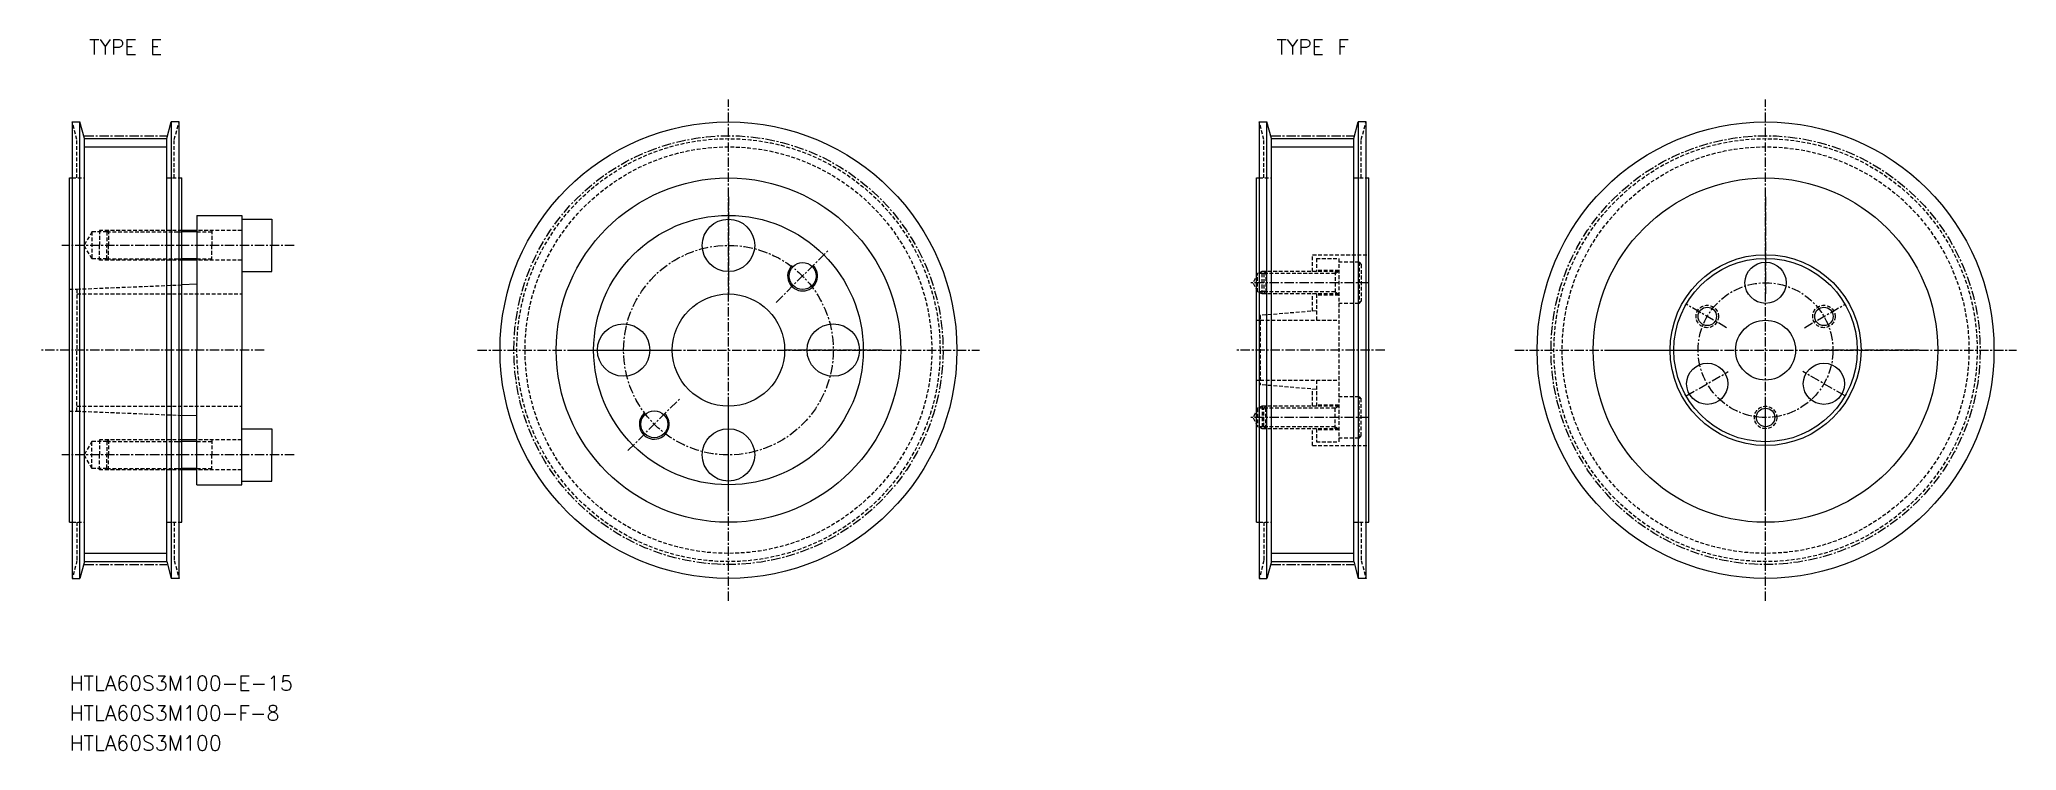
# Model space of a CAD drawing. Extents: x 9544 to 9808, y 2606 to 2701.
import ezdxf
from ezdxf.enums import TextEntityAlignment as Align

# ---------------------------------------------------------------- set-up
doc = ezdxf.new("R2010")
doc.units = 0
doc.linetypes.add('CENTER', pattern=[2, 1.25, -0.25, 0.25, -0.25])
doc.linetypes.add('DASHED', pattern=[0.75, 0.5, -0.25])
doc.layers.get('0').update_dxf_attribs({"linetype": 'CONTINUOUS'})
doc.layers.add('CENTER', color=1, linetype='CENTER')
doc.styles.add('MISUMI', font='txt.shx')

msp = doc.modelspace()

# ---------------------------------------------------------------- linework, layer by layer
at = {"color": 3, "linetype": 'DASHED'}
for p, q in [((9548.62, 2687.33), (9547.99, 2689.69)), ((9548.62, 2682.19), (9548.62, 2687.33)), ((9561.62, 2687.33), (9562.26, 2689.69)), ((9561.62, 2682.19), (9561.62, 2687.33)), ((9707.11, 2687.33), (9706.47, 2689.69)), ((9707.11, 2682.19), (9707.11, 2687.33)), ((9720.11, 2687.33), (9720.74, 2689.69)), ((9720.11, 2682.19), (9720.11, 2687.33)), ((9547.99, 2682.19), (9549.62, 2682.19)), ((9560.62, 2682.19), (9562.26, 2682.19)), ((9706.47, 2682.19), (9708.11, 2682.19)), ((9719.11, 2682.19), (9720.74, 2682.19)), ((9550.62, 2674.99), (9549.58, 2673.19)), ((9552.62, 2674.99), (9550.62, 2674.99)), ((9550.62, 2674.99), (9550.62, 2671.39)), ((9552.82, 2675.19), (9551.62, 2675.19)), ((9551.62, 2675.19), (9551.62, 2673.19)), ((9552.82, 2675.19), (9552.62, 2674.99)), ((9552.62, 2674.99), (9562.62, 2674.99)), ((9552.62, 2674.99), (9552.62, 2673.19)), ((9562.62, 2675.19), (9552.82, 2675.19)), ((9552.82, 2675.19), (9552.82, 2673.19)), ((9570.62, 2675.19), (9564.62, 2675.19)), ((9564.62, 2674.99), (9566.62, 2674.99)), ((9566.62, 2675.19), (9566.62, 2673.19)), ((9550.62, 2671.39), (9549.58, 2673.19)), ((9552.62, 2671.39), (9550.62, 2671.39)), ((9551.62, 2671.19), (9551.62, 2673.19)), ((9552.62, 2671.39), (9552.62, 2673.19)), ((9552.62, 2671.39), (9562.62, 2671.39)), ((9552.82, 2671.19), (9552.62, 2671.39)), ((9552.82, 2671.19), (9552.82, 2673.19)), ((9564.62, 2671.39), (9566.62, 2671.39)), ((9566.62, 2671.19), (9566.62, 2673.19)), ((9713.61, 2671.94), (9721.11, 2671.94)), ((9713.61, 2669.69), (9713.61, 2671.94)), ((9714.11, 2671.44), (9717.11, 2671.44)), ((9714.11, 2671.44), (9714.11, 2669.69)), ((9717.11, 2671.44), (9717.11, 2646.94)), ((9552.82, 2671.19), (9551.62, 2671.19)), ((9562.62, 2671.19), (9552.82, 2671.19)), ((9570.62, 2671.19), (9564.62, 2671.19)), ((9706.27, 2669.42), (9705.68, 2668.19)), ((9707.11, 2669.42), (9706.27, 2669.42)), ((9706.27, 2666.96), (9706.27, 2669.42)), ((9706.86, 2669.69), (9706.39, 2669.42)), ((9707.38, 2669.69), (9706.86, 2669.69)), ((9706.86, 2666.69), (9706.86, 2669.69)), ((9707.11, 2669.42), (9707.38, 2669.69)), ((9716.61, 2669.42), (9707.11, 2669.42)), ((9707.11, 2669.42), (9707.11, 2666.96)), ((9717.11, 2669.69), (9707.38, 2669.69)), ((9707.38, 2669.69), (9707.38, 2666.69)), ((9717.11, 2669.84), (9714.11, 2669.84)), ((9716.61, 2669.69), (9716.61, 2666.69)), ((9716.61, 2669.42), (9717.07, 2669.69)), ((9719.81, 2670.94), (9717.11, 2670.94)), ((9719.81, 2670.94), (9719.81, 2665.44)), ((9719.81, 2670.94), (9720.11, 2670.64)), ((9720.11, 2670.64), (9720.11, 2665.74)), ((9547.62, 2667.34), (9548.62, 2667.34)), ((9548.62, 2667.34), (9562.62, 2667.91)), ((9548.62, 2667.34), (9548.62, 2659.19)), ((9548.62, 2666.69), (9570.62, 2666.69)), ((9706.27, 2666.96), (9705.68, 2668.19)), ((9705.7, 2668.19), (9705.7, 2668.19)), ((9706.25, 2666.99), (9706.25, 2666.99)), ((9707.11, 2666.96), (9706.27, 2666.96)), ((9706.84, 2666.69), (9706.37, 2666.96)), ((9707.38, 2666.69), (9706.84, 2666.69)), ((9716.61, 2666.96), (9707.11, 2666.96)), ((9707.38, 2666.69), (9707.11, 2666.96)), ((9717.11, 2666.69), (9707.38, 2666.69)), ((9713.61, 2664.4), (9713.61, 2666.69)), ((9714.11, 2666.69), (9714.11, 2663.19)), ((9717.11, 2666.54), (9714.11, 2666.54)), ((9716.61, 2666.96), (9717.07, 2666.69)), ((9714.11, 2664.44), (9706.61, 2663.82)), ((9706.61, 2663.82), (9706.61, 2654.57)), ((9719.81, 2665.44), (9717.11, 2665.44)), ((9719.81, 2665.44), (9720.11, 2665.74)), ((9706.11, 2663.19), (9706.61, 2663.19)), ((9706.61, 2663.19), (9717.11, 2663.19)), ((9548.62, 2651.04), (9548.62, 2659.19)), ((9706.11, 2655.19), (9706.61, 2655.19)), ((9706.61, 2655.19), (9717.11, 2655.19)), ((9714.11, 2653.94), (9706.61, 2654.57)), ((9713.61, 2651.69), (9713.61, 2653.99)), ((9714.11, 2655.19), (9714.11, 2651.69)), ((9719.81, 2652.94), (9717.11, 2652.94)), ((9719.81, 2647.44), (9719.81, 2652.94)), ((9719.81, 2652.94), (9720.11, 2652.64)), ((9547.62, 2651.04), (9548.62, 2651.04)), ((9548.62, 2651.69), (9570.62, 2651.69)), ((9548.62, 2651.04), (9562.62, 2650.47)), ((9706.27, 2651.42), (9705.68, 2650.19)), ((9706.25, 2651.39), (9706.25, 2651.39)), ((9706.27, 2651.42), (9706.27, 2648.96)), ((9707.11, 2651.42), (9706.27, 2651.42)), ((9706.84, 2651.69), (9706.37, 2651.42)), ((9707.38, 2651.69), (9706.84, 2651.69)), ((9706.86, 2651.69), (9706.86, 2648.69)), ((9707.38, 2651.69), (9707.11, 2651.42)), ((9716.61, 2651.42), (9707.11, 2651.42)), ((9707.11, 2648.96), (9707.11, 2651.42)), ((9717.11, 2651.69), (9707.38, 2651.69)), ((9707.38, 2648.69), (9707.38, 2651.69)), ((9717.11, 2651.84), (9714.11, 2651.84)), ((9716.61, 2648.69), (9716.61, 2651.69)), ((9716.61, 2651.42), (9717.07, 2651.69)), ((9720.11, 2647.74), (9720.11, 2652.64)), ((9706.27, 2648.96), (9705.68, 2650.19)), ((9705.7, 2650.19), (9705.7, 2650.19)), ((9707.11, 2648.96), (9706.27, 2648.96)), ((9706.86, 2648.69), (9706.39, 2648.96)), ((9707.38, 2648.69), (9706.86, 2648.69)), ((9716.61, 2648.96), (9707.11, 2648.96)), ((9707.11, 2648.96), (9707.38, 2648.69)), ((9717.11, 2648.69), (9707.38, 2648.69)), ((9713.61, 2646.44), (9713.61, 2648.69)), ((9714.11, 2648.69), (9714.11, 2646.94)), ((9717.11, 2648.54), (9714.11, 2648.54)), ((9716.61, 2648.96), (9717.07, 2648.69)), ((9719.81, 2647.44), (9720.11, 2647.74)), ((9550.62, 2646.99), (9549.58, 2645.19)), ((9550.62, 2643.39), (9549.58, 2645.19)), ((9552.62, 2646.99), (9550.62, 2646.99)), ((9550.62, 2643.39), (9550.62, 2646.99)), ((9552.82, 2647.19), (9551.62, 2647.19)), ((9551.62, 2647.19), (9551.62, 2645.19)), ((9551.62, 2643.19), (9551.62, 2645.19)), ((9552.82, 2647.19), (9552.62, 2646.99)), ((9552.62, 2646.99), (9562.62, 2646.99)), ((9552.62, 2646.99), (9552.62, 2645.19)), ((9552.62, 2643.39), (9552.62, 2645.19)), ((9562.62, 2647.19), (9552.82, 2647.19)), ((9552.82, 2647.19), (9552.82, 2645.19)), ((9552.82, 2643.19), (9552.82, 2645.19)), ((9570.62, 2647.19), (9564.62, 2647.19)), ((9564.62, 2646.99), (9566.62, 2646.99)), ((9566.62, 2647.19), (9566.62, 2645.19)), ((9566.62, 2643.19), (9566.62, 2645.19)), ((9713.61, 2646.44), (9721.11, 2646.44)), ((9714.11, 2646.94), (9717.11, 2646.94)), ((9719.81, 2647.44), (9717.11, 2647.44)), ((9552.62, 2643.39), (9550.62, 2643.39)), ((9552.82, 2643.19), (9551.62, 2643.19)), ((9552.62, 2643.39), (9562.62, 2643.39)), ((9552.82, 2643.19), (9552.62, 2643.39)), ((9562.62, 2643.19), (9552.82, 2643.19)), ((9564.62, 2643.39), (9566.62, 2643.39)), ((9570.62, 2643.19), (9564.62, 2643.19)), ((9547.99, 2636.19), (9549.62, 2636.19)), ((9548.62, 2636.19), (9548.62, 2631.06)), ((9560.62, 2636.19), (9562.26, 2636.19)), ((9561.62, 2636.19), (9561.62, 2631.06)), ((9706.47, 2636.19), (9708.11, 2636.19)), ((9707.11, 2636.19), (9707.11, 2631.06)), ((9719.11, 2636.19), (9720.74, 2636.19)), ((9720.11, 2636.19), (9720.11, 2631.06)), ((9548.62, 2631.06), (9547.99, 2628.69)), ((9561.62, 2631.06), (9562.26, 2628.69)), ((9707.11, 2631.06), (9706.47, 2628.69)), ((9720.11, 2631.06), (9720.74, 2628.69))]:
    msp.add_line(p, q, dxfattribs=at)
at = {"color": 7, "linetype": 'CONTINUOUS'}
for p, q in [((9547.99, 2689.69), (9549.02, 2689.69)), ((9547.99, 2689.69), (9547.99, 2628.69)), ((9549.62, 2687.46), (9549.02, 2689.69)), ((9549.02, 2628.69), (9549.02, 2689.69)), ((9549.62, 2630.93), (9549.62, 2687.46)), ((9549.62, 2687.46), (9560.62, 2687.46)), ((9560.62, 2687.46), (9561.22, 2689.69)), ((9560.62, 2630.93), (9560.62, 2687.46)), ((9562.26, 2689.69), (9561.22, 2689.69)), ((9561.22, 2689.69), (9561.22, 2628.69)), ((9562.26, 2628.69), (9562.26, 2689.69)), ((9706.47, 2689.69), (9707.51, 2689.69)), ((9706.47, 2689.69), (9706.47, 2628.69)), ((9708.11, 2687.46), (9707.51, 2689.69)), ((9707.51, 2628.69), (9707.51, 2689.69)), ((9708.11, 2630.93), (9708.11, 2687.46)), ((9708.11, 2687.46), (9719.11, 2687.46)), ((9719.11, 2687.46), (9719.7, 2689.69)), ((9719.11, 2630.93), (9719.11, 2687.46)), ((9720.74, 2689.69), (9719.7, 2689.69)), ((9719.7, 2689.69), (9719.7, 2628.69)), ((9720.74, 2628.69), (9720.74, 2689.69)), ((9547.62, 2636.19), (9547.62, 2682.19)), ((9547.62, 2682.19), (9547.99, 2682.19)), ((9562.26, 2682.19), (9562.62, 2682.19)), ((9562.62, 2636.19), (9562.62, 2682.19)), ((9706.11, 2636.19), (9706.11, 2682.19)), ((9706.11, 2682.19), (9706.47, 2682.19)), ((9720.74, 2682.19), (9721.11, 2682.19)), ((9721.11, 2636.19), (9721.11, 2682.19)), ((9564.62, 2677.19), (9564.62, 2675.19)), ((9564.62, 2677.19), (9570.62, 2677.19)), ((9570.62, 2677.19), (9570.62, 2676.69)), ((9570.62, 2676.69), (9570.62, 2669.69)), ((9570.62, 2676.69), (9574.62, 2676.69)), ((9574.62, 2676.69), (9574.62, 2673.19)), ((9564.62, 2675.19), (9562.62, 2675.19)), ((9564.62, 2675.19), (9564.62, 2671.19)), ((9574.62, 2669.69), (9574.62, 2673.19)), ((9564.62, 2671.19), (9562.62, 2671.19)), ((9564.62, 2671.19), (9564.62, 2667.99)), ((9570.62, 2669.69), (9570.62, 2659.19)), ((9570.62, 2669.69), (9574.62, 2669.69)), ((9564.62, 2667.99), (9562.62, 2667.91)), ((9564.62, 2667.99), (9564.62, 2659.19)), ((9564.62, 2650.39), (9564.62, 2659.19)), ((9570.62, 2648.69), (9570.62, 2659.19)), ((9564.62, 2650.39), (9562.62, 2650.47)), ((9564.62, 2647.19), (9564.62, 2650.39)), ((9570.62, 2641.69), (9570.62, 2648.69)), ((9570.62, 2648.69), (9574.62, 2648.69)), ((9574.62, 2648.69), (9574.62, 2645.19)), ((9564.62, 2647.19), (9562.62, 2647.19)), ((9564.62, 2643.19), (9564.62, 2647.19)), ((9574.62, 2641.69), (9574.62, 2645.19)), ((9564.62, 2643.19), (9562.62, 2643.19)), ((9564.62, 2641.19), (9564.62, 2643.19)), ((9564.62, 2641.19), (9570.62, 2641.19)), ((9570.62, 2641.69), (9574.62, 2641.69)), ((9570.62, 2641.19), (9570.62, 2641.69)), ((9547.62, 2636.19), (9547.99, 2636.19)), ((9562.26, 2636.19), (9562.62, 2636.19)), ((9706.11, 2636.19), (9706.47, 2636.19)), ((9720.74, 2636.19), (9721.11, 2636.19)), ((9549.62, 2630.93), (9549.02, 2628.69)), ((9549.62, 2630.93), (9560.62, 2630.93)), ((9560.62, 2630.93), (9561.22, 2628.69)), ((9708.11, 2630.93), (9707.51, 2628.69)), ((9708.11, 2630.93), (9719.11, 2630.93)), ((9719.11, 2630.93), (9719.7, 2628.69)), ((9547.99, 2628.69), (9549.02, 2628.69)), ((9562.26, 2628.69), (9561.22, 2628.69)), ((9706.47, 2628.69), (9707.51, 2628.69)), ((9720.74, 2628.69), (9719.7, 2628.69))]:
    msp.add_line(p, q, dxfattribs=at)
at = {"color": 3, "linetype": 'CONTINUOUS'}
for p, q in [((9549.62, 2686.35), (9560.62, 2686.35)), ((9708.11, 2686.35), (9719.11, 2686.35)), ((9549.62, 2632.04), (9560.62, 2632.04)), ((9708.11, 2632.04), (9719.11, 2632.04))]:
    msp.add_line(p, q, dxfattribs=at)
at = {"color": 3}
for p, q in [((9564.62, 2674.99), (9562.62, 2674.99)), ((9564.62, 2671.39), (9562.62, 2671.39)), ((9564.62, 2646.99), (9562.62, 2646.99)), ((9564.62, 2643.39), (9562.62, 2643.39))]:
    msp.add_line(p, q, dxfattribs=at)
at = {"color": 7, "linetype": 'CONTINUOUS'}
for centre, radius in [((9635.61, 2659.19), 30.5), ((9774.09, 2659.19), 30.5), ((9635.61, 2659.19), 23), ((9774.09, 2659.19), 23), ((9635.61, 2659.19), 18), ((9635.61, 2673.19), 3.5), ((9774.09, 2659.19), 12.75), ((9774.09, 2659.19), 12.25), ((9645.51, 2669.09), 1.8), ((9774.09, 2668.19), 2.75), ((9635.61, 2659.19), 7.5), ((9766.3, 2663.69), 1.23), ((9781.88, 2663.69), 1.23), ((9621.61, 2659.19), 3.5), ((9649.61, 2659.19), 3.5), ((9774.09, 2659.19), 4), ((9766.3, 2654.69), 2.75), ((9781.88, 2654.69), 2.75), ((9625.71, 2649.29), 1.8), ((9774.09, 2650.19), 1.23), ((9635.61, 2645.19), 3.5)]:
    msp.add_circle(centre, radius, dxfattribs=at)
at = {"color": 3, "linetype": 'DASHED'}
for centre, radius in [((9635.61, 2659.19), 28.26), ((9774.09, 2659.19), 28.26), ((9635.61, 2659.19), 27.16), ((9774.09, 2659.19), 27.16), ((9766.3, 2663.69), 1.5), ((9781.88, 2663.69), 1.5), ((9774.09, 2650.19), 1.5)]:
    msp.add_circle(centre, radius, dxfattribs=at)
at = {"color": 3}
for centre in [(9645.51, 2669.09), (9625.71, 2649.29)]:
    msp.add_arc(centre, 2, 135, 47, dxfattribs=at)
at = {"layer": 'CENTER', "color": 1, "linetype": 'CENTER'}
for p, q in [((9635.61, 2625.69), (9635.61, 2692.69)), ((9774.09, 2625.69), (9774.09, 2692.69)), ((9549.62, 2687.84), (9560.62, 2687.84)), ((9708.11, 2687.84), (9719.11, 2687.84)), ((9635.61, 2679.69), (9635.61, 2666.69)), ((9774.09, 2679.69), (9774.09, 2666.69)), ((9577.62, 2673.19), (9546.58, 2673.19)), ((9641.97, 2665.56), (9649.04, 2672.63)), ((9721.11, 2668.19), (9705.23, 2668.19)), ((9768.89, 2662.19), (9763.48, 2665.32)), ((9779.29, 2662.19), (9784.7, 2665.32)), ((9573.62, 2659.19), (9543.62, 2659.19)), ((9602.11, 2659.19), (9669.11, 2659.19)), ((9615.11, 2659.19), (9628.11, 2659.19)), ((9656.11, 2659.19), (9643.11, 2659.19)), ((9723.24, 2659.19), (9703.51, 2659.19)), ((9740.59, 2659.19), (9807.59, 2659.19)), ((9753.59, 2659.19), (9766.59, 2659.19)), ((9794.59, 2659.19), (9781.59, 2659.19)), ((9763.48, 2653.07), (9769.11, 2656.32)), ((9784.7, 2653.07), (9779.07, 2656.32)), ((9622.17, 2645.76), (9629.24, 2652.83)), ((9635.61, 2638.69), (9635.61, 2651.69)), ((9774.09, 2638.69), (9774.09, 2651.69)), ((9721.11, 2650.19), (9705.23, 2650.19)), ((9577.62, 2645.19), (9546.58, 2645.19)), ((9549.62, 2630.54), (9560.62, 2630.54)), ((9708.11, 2630.54), (9719.11, 2630.54))]:
    msp.add_line(p, q, dxfattribs=at)
for centre, radius in [((9635.61, 2659.19), 28.65), ((9774.09, 2659.19), 28.65), ((9635.61, 2659.19), 14), ((9774.09, 2659.19), 9)]:
    msp.add_circle(centre, radius, dxfattribs=at)

# ---------------------------------------------------------------- texts
at = {"color": 7, "linetype": 'CONTINUOUS', "style": 'MISUMI'}
for s, p in [('TYPE E', (9555.12, 2699.69)), ('TYPE F', (9713.61, 2699.69))]:
    msp.add_text(s, height=2, dxfattribs=at).set_placement(p, align=Align.MIDDLE_CENTER)
for s, p in [('HTLA60S3M100-E-15', (9547.62, 2613.69)), ('HTLA60S3M100-F-8', (9547.62, 2609.69)), ('HTLA60S3M100', (9547.62, 2605.69))]:
    msp.add_text(s, height=2, dxfattribs=at).set_placement(p)

doc.saveas('drawing.dxf')
